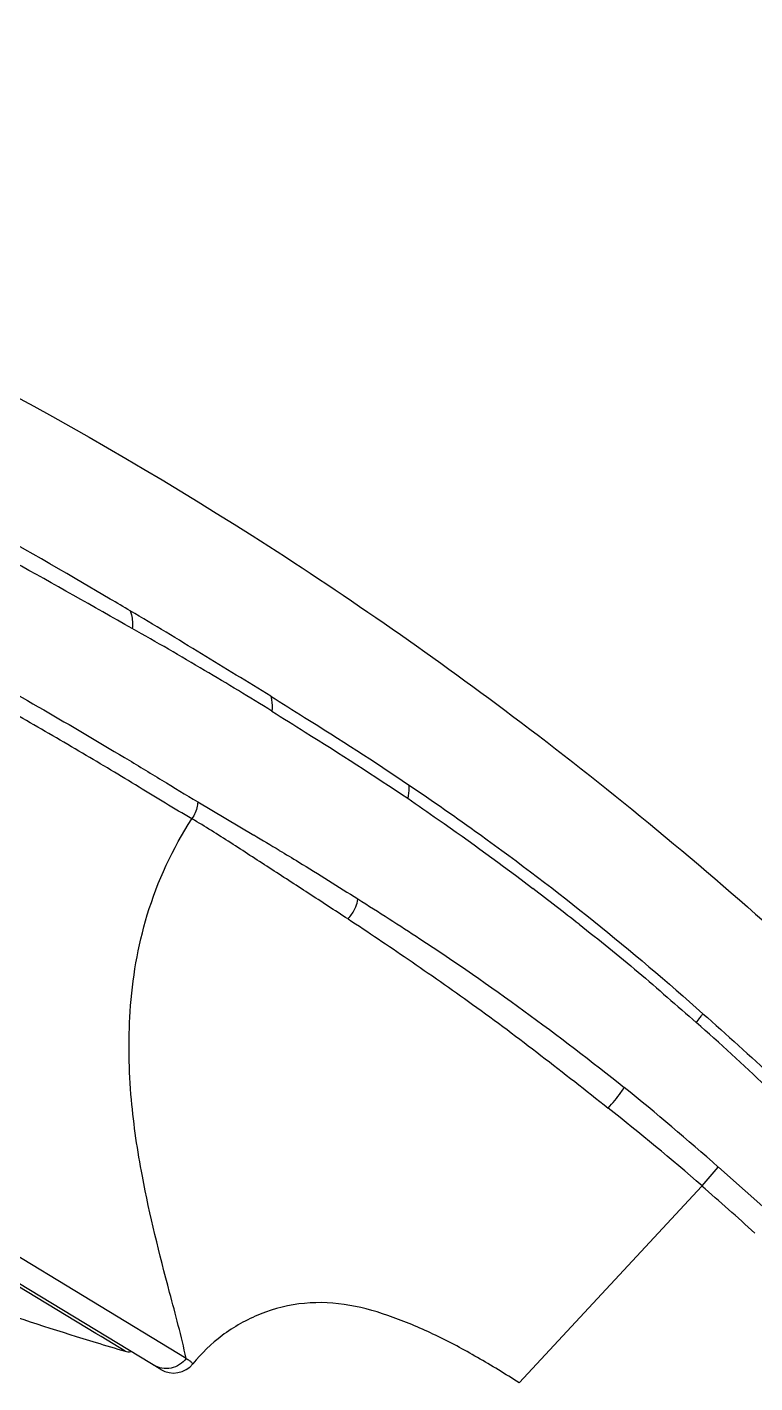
# Model space of a CAD drawing. Header units: millimetres. Extents: x 2881 to 3722, y -1342 to -748.
# Drawn here: x 3472 to 3501.3, y -861.6 to -806.8 of the extents above; entities that cross this region are included whole.
import ezdxf

# ---------------------------------------------------------------- set-up
doc = ezdxf.new("R2010")
doc.units = ezdxf.units.MM

msp = doc.modelspace()

# ---------------------------------------------------------------- linework, layer by layer
at = {"linetype": 'Continuous'}
for p, q in [((3477.355, -861.015), (3415.044, -823.225)), ((3475.32, -829.919), (3473.903, -829.088)), ((3478.851, -838.101), (3481.106, -839.445)), ((3478.38, -860.568), (3448.837, -842.651)), ((3499.192, -853.602), (3499.844, -852.846)), ((3499.855, -852.851), (3502.001, -854.767)), ((3474.742, -859.567), (3464.801, -853.538)), ((3499.183, -853.611), (3491.811, -861.557)), ((3474.945, -859.69), (3474.742, -859.567)), ((3475.913, -860.277), (3474.945, -859.69)), ((3475.914, -860.278), (3475.913, -860.277))]:
    msp.add_line(p, q, dxfattribs=at)
for centre, radius, start, end in [((3356.665, -1030.831), 233.332, 59.20569, 59.43438), ((3548.057, -728.973), 129.171, 238.78277, 239.31308), ((3315.609, -1072.337), 290.655, 52.08001, 52.54461), ((3491.349, -841.142), 9.614, 322.3601, 323.7852), ((3493.032, -842.313), 7.563, 323.4105, 324.585), ((3494.564, -843.406), 5.682, 324.6165, 325.1146), ((3421.575, -943.445), 118.727, 49.17623, 51.54876), ((3420.305, -944.548), 120.379, 47.70042, 49.06203), ((3514.52, -729.459), 136.397, 251.17583, 253.04568), ((3514.521, -729.458), 136.397, 253.04575, 253.55819), ((3476.056, -859.799), 0.5, 253.5581, 281.2635), ((3477.874, -860.159), 1, 238.7645, 321.1719)]:
    msp.add_arc(centre, radius, start, end, dxfattribs=at)
for points, knots in [([(3432.336, -806.837), (3440.743, -808.593), (3457.635, -814.233), (3477.156, -824.46), (3491.97, -834.733), (3502.523, -843.4), (3512.556, -853.26), (3522.056, -863.657), (3531.024, -874.448), (3539.419, -885.696), (3547.276, -897.342), (3554.707, -909.272), (3561.734, -921.401), (3570.489, -937.806), (3576.415, -950.414), (3580.072, -958.934)], [0, 0, 0, 0, 0.11714, 0.241192, 0.299337, 0.362795, 0.427204, 0.491023, 0.554843, 0.618496, 0.682384, 0.746401, 0.810171, 0.873542, 1, 1, 1, 1]), ([(3473.903, -829.089), (3472.098, -828.036), (3468.342, -825.919), (3462.547, -822.794), (3456.555, -819.722), (3448.87, -816.003), (3441.75, -812.601), (3435.508, -809.607), (3432.894, -808.355), (3431.74, -807.82)], [0, 0, 0, 0, 0.132723, 0.273805, 0.418102, 0.560308, 0.815949, 0.919226, 1, 1, 1, 1]), ([(3425.302, -810.172), (3428.652, -811.842), (3434.279, -814.631), (3442.407, -818.706), (3449.846, -822.401), (3457.645, -826.257), (3464.11, -829.633), (3469.085, -832.371), (3472.567, -834.347), (3475.319, -835.963), (3477.38, -837.216), (3478.364, -837.819), (3478.851, -838.101)], [0, 0, 0, 0, 0.185853, 0.311842, 0.451489, 0.598282, 0.743871, 0.813626, 0.880215, 0.942696, 0.972072, 1, 1, 1, 1]), ([(3476.206, -831.113), (3473.038, -829.312), (3466.358, -825.576), (3456.115, -820.242), (3446.008, -815.359), (3439.522, -812.2), (3436.527, -810.761)], [0, 0, 0, 0, 0.245084, 0.514762, 0.776537, 1, 1, 1, 1]), ([(3478.611, -838.791), (3477.892, -838.375), (3476.435, -837.473), (3474.164, -836.116), (3471.753, -834.715), (3468.321, -832.765), (3463.813, -830.287), (3460.119, -828.349), (3458.225, -827.376)], [0, 0, 0, 0, 0.106513, 0.219975, 0.339631, 0.46454, 0.726679, 1, 1, 1, 1]), ([(3481.796, -833.846), (3480.871, -833.267), (3478.976, -832.124), (3477.092, -830.96), (3476.122, -830.396)], [0, 0, 0, 0, 0.492953, 1, 1, 1, 1]), ([(3476.122, -830.396), (3476.142, -830.447), (3476.215, -830.679), (3476.223, -830.927), (3476.207, -831.113)], [0, 0, 0, 0, 0.227402, 1, 1, 1, 1]), ([(3481.838, -834.444), (3480.94, -833.885), (3479.07, -832.762), (3477.186, -831.661), (3476.206, -831.112)], [0, 0, 0, 0, 0.484928, 1, 1, 1, 1]), ([(3481.794, -833.843), (3482.249, -834.127), (3484.119, -835.291), (3485.977, -836.477), (3487.352, -837.418)], [0, 0, 0, 0, 0.24362, 1, 1, 1, 1]), ([(3481.796, -833.846), (3481.809, -833.891), (3481.851, -834.089), (3481.853, -834.294), (3481.838, -834.447)], [0, 0, 0, 0, 0.233744, 1, 1, 1, 1]), ([(3481.838, -834.447), (3482.286, -834.728), (3484.127, -835.875), (3485.956, -837.043), (3487.316, -837.963)], [0, 0, 0, 0, 0.243541, 1, 1, 1, 1]), ([(3487.353, -837.416), (3487.357, -837.458), (3487.367, -837.641), (3487.345, -837.825), (3487.316, -837.963)], [0, 0, 0, 0, 0.230617, 1, 1, 1, 1]), ([(3487.352, -837.416), (3488.323, -838.071), (3492.438, -840.942), (3496.362, -844.088), (3499.225, -846.656)], [0, 0, 0, 0, 0.233474, 1, 1, 1, 1]), ([(3478.851, -838.101), (3478.848, -838.159), (3478.816, -838.403), (3478.715, -838.635), (3478.611, -838.79)], [0, 0, 0, 0, 0.23733, 1, 1, 1, 1]), ([(3487.316, -837.963), (3487.726, -838.246), (3489.433, -839.428), (3491.119, -840.643), (3492.369, -841.606)], [0, 0, 0, 0, 0.240192, 1, 1, 1, 1]), ([(3478.379, -860.568), (3478.19, -859.675), (3477.522, -857.241), (3476.662, -853.783), (3476.086, -849.988), (3476.016, -846.432), (3476.663, -842.522), (3477.834, -839.987), (3478.611, -838.791)], [0, 0, 0, 0, 0.121916, 0.336694, 0.475244, 0.633405, 0.809639, 1, 1, 1, 1]), ([(3484.907, -842.833), (3484.371, -842.491), (3483.319, -841.795), (3481.738, -840.777), (3480.183, -839.76), (3479.141, -839.1), (3478.612, -838.789)], [0, 0, 0, 0, 0.254854, 0.505692, 0.753888, 1, 1, 1, 1]), ([(3482.134, -840.064), (3482.398, -840.221), (3483.467, -840.856), (3484.513, -841.528), (3485.307, -842.025)], [0, 0, 0, 0, 0.246917, 1, 1, 1, 1]), ([(3485.171, -842.452), (3485.188, -842.418), (3485.249, -842.282), (3485.291, -842.137), (3485.307, -842.028)], [0, 0, 0, 0, 0.259549, 1, 1, 1, 1]), ([(3485.307, -842.027), (3486.148, -842.553), (3489.849, -844.916), (3493.404, -847.508), (3496.056, -849.635)], [0, 0, 0, 0, 0.22587, 1, 1, 1, 1]), ([(3484.91, -842.83), (3485.725, -843.36), (3487.405, -844.503), (3490.965, -846.965), (3493.605, -849.042), (3495.407, -850.464)], [0, 0, 0, 0, 0.224592, 0.469541, 1, 1, 1, 1]), ([(3494.234, -843.047), (3495.037, -843.676), (3496.634, -844.973), (3498.181, -846.33), (3498.961, -847.013)], [0, 0, 0, 0, 0.495781, 1, 1, 1, 1]), ([(3538.217, -894.238), (3535.474, -889.902), (3529.722, -881.387), (3521.885, -871.207), (3515.204, -863.397), (3510.859, -858.666), (3507.286, -854.975), (3504.544, -852.266), (3501.79, -849.59), (3499.916, -847.85), (3498.961, -847.013)], [0, 0, 0, 0, 0.24993, 0.500148, 0.625294, 0.750438, 0.812959, 0.87546, 0.938167, 1, 1, 1, 1]), ([(3499.225, -846.656), (3500.192, -847.499), (3502.095, -849.235), (3505.75, -852.858), (3510.237, -857.473), (3515.434, -863.18), (3522.143, -870.987), (3530.04, -881.148), (3535.802, -889.679), (3538.55, -894.023)], [0, 0, 0, 0, 0.062383, 0.125087, 0.250075, 0.375107, 0.50014, 0.750201, 1, 1, 1, 1]), ([(3495.407, -850.464), (3495.589, -850.265), (3495.811, -849.992), (3496.012, -849.703), (3496.056, -849.635)], [0, 0, 0, 0, 0.767465, 1, 1, 1, 1]), ([(3491.811, -861.557), (3491.26, -861.201), (3490.156, -860.526), (3488.472, -859.616), (3486.757, -858.886), (3484.994, -858.355), (3483.145, -858.256), (3481.363, -858.7), (3479.821, -859.563), (3478.995, -860.361), (3478.653, -860.786)], [0, 0, 0, 0, 0.134564, 0.265354, 0.392337, 0.516427, 0.641415, 0.76725, 0.887958, 1, 1, 1, 1]), ([(3478.379, -860.569), (3478.237, -860.763), (3477.792, -861.056), (3477.267, -860.961), (3477.062, -860.837)], [0, 0, 0, 0, 0.50145, 1, 1, 1, 1]), ([(3478.379, -860.569), (3478.422, -860.595), (3478.491, -860.643), (3478.588, -860.713), (3478.615, -860.758), (3478.658, -860.781), (3478.653, -860.786)], [0, 0, 0, 0, 0.4311, 0.743839, 0.934907, 1, 1, 1, 1])]:
    msp.add_open_spline(points, degree=3, knots=knots, dxfattribs=at)
for points in [[(3484.91, -842.83), (3485.015, -842.718), (3485.103, -842.589), (3485.171, -842.452)], [(3499.844, -852.846), (3498.605, -851.748), (3497.345, -850.674), (3496.056, -849.635)]]:
    msp.add_open_spline(points, degree=3, dxfattribs=at)

doc.saveas('drawing.dxf')
